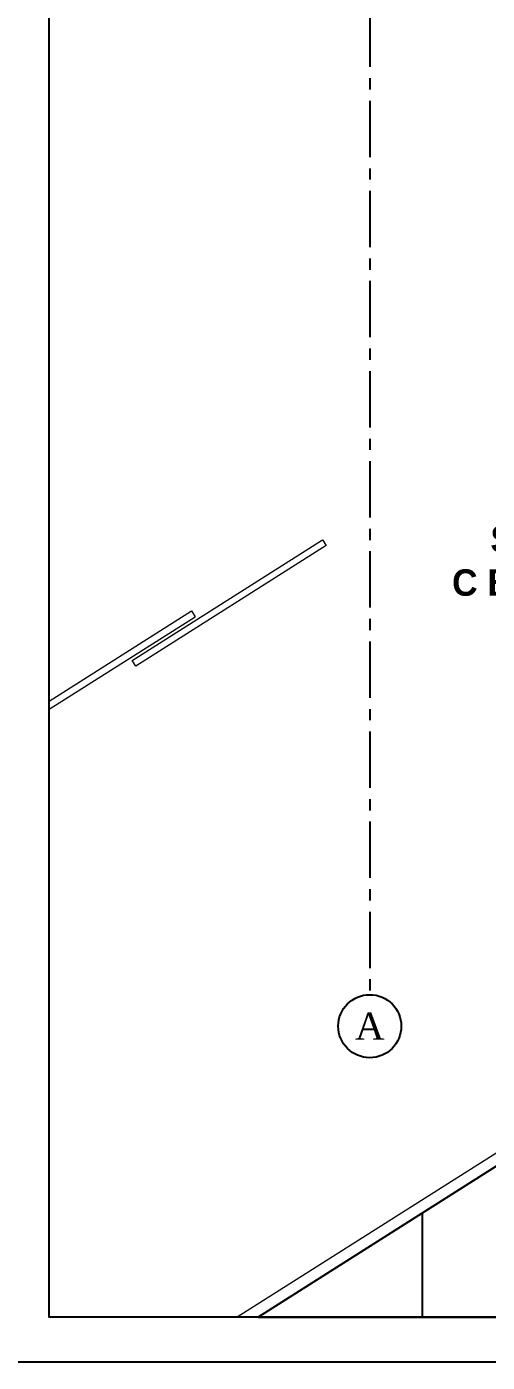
# Model space of a CAD drawing. Header units: millimetres. Extents: x 933584 to 974011, y 4545988 to 4553664.
# Drawn here: x 948412 to 948616, y 4549855 to 4550448 of the extents above; entities that cross this region are included whole.
import ezdxf
from ezdxf.enums import TextEntityAlignment as Align

# ---------------------------------------------------------------- set-up
doc = ezdxf.new("R2010")
doc.units = ezdxf.units.MM
doc.linetypes.add('CENTER', pattern=[2, 1.25, -0.25, 0.25, -0.25])
doc.layers.get('0').update_dxf_attribs({"color": 255})
for name, color, linetype in [('0-CSX-CXS_20', 14, 'CENTER'), ('0-DMS-50', 143, 'Continuous'), ('0-HSL-SLD', 252, 'Continuous'), ('0-LNS-SLN', 6, 'Continuous'), ('0-TXT-XBX_20', 3, 'Continuous')]:
    doc.layers.add(name, color=color, linetype=linetype)
doc.layers.add('SFP CAM', color=8, linetype='Continuous', lineweight=9)
doc.styles.add('Century Gothic_B_3', font='GOTHICB.TTF', dxfattribs={"height": 4})
doc.styles.get("Standard").update_dxf_attribs({"font": 'times.ttf'})

# ---------------------------------------------------------------- blocks, each defined once
blk = doc.blocks.new('aksno_20')
at = {"layer": '0-TXT-XBX_20'}
blk.add_circle((0, 0), 7, dxfattribs=at)
blk.add_attdef('AKSNO', text='', height=6).set_placement((0, 0), align=Align.MIDDLE_CENTER)
blk = doc.blocks.new('ZVBXZDVB')
at = {"layer": '0-CSX-CXS_20', "ltscale": 20}
blk.add_lwpolyline([(933863.85, 4552835.4), (933863.85, 4551518.59)], dxfattribs=at)
at = {"layer": '0-TXT-XBX_20'}
ref = blk.add_blockref('aksno_20', (933863.85, 4551504.59), dxfattribs=dict(at, xscale=2, yscale=2, zscale=2))
ref.add_attrib('AKSNO', 'A', dxfattribs={"color": 7, "height": 12}).set_placement((933863.85, 4551504.59), align=Align.MIDDLE_CENTER)
blk = doc.blocks.new('XCVBXCVBXZ-flatten-1')
at = {"layer": 'SFP CAM', "color": 252}
for p, q in [((933721.5, 4553148.86), (933784.68, 4553188.91)), ((933721.5, 4553145.31), (933786.28, 4553186.38)), ((933784.68, 4553188.91), (933786.28, 4553186.38)), ((934200.19, 4553125.93), (933804.98, 4552875.4)), ((934202.87, 4553121.71), (933814.32, 4552875.4))]:
    blk.add_line(p, q, dxfattribs=at)
blk.add_lwpolyline([(933844.45, 4553217.92), (933759.99, 4553164.38), (933758.38, 4553166.92), (933842.84, 4553220.46)], close=True, dxfattribs=at)

msp = doc.modelspace()

# ---------------------------------------------------------------- hatches: boundary and pattern name
at = {"layer": '0-HSL-SLD'}
h = msp.add_hatch(dxfattribs=at)
h.set_pattern_fill('AR-B816', color=256, scale=0.5)
h.set_pattern_definition([(0, (9600, 0), (0, 101.6), []), (90, (9600, 0), (-101.6, 101.6), [101.6, -101.6])])
h.paths.add_polyline_path([(949387.84, 4551335.4), (949387.84, 4551088.75), (949388.84, 4551088.75), (949388.84, 4551082.75), (949387.84, 4551082.75), (949387.84, 4551084.75), (949385.84, 4551084.75), (949385.84, 4551077.75), (949393.85, 4551077.75), (949393.85, 4550993.75), (949385.84, 4550993.75), (949385.84, 4550986.75), (949387.84, 4550986.75), (949387.84, 4550988.75), (949388.84, 4550988.75), (949388.84, 4550982.75), (949387.84, 4550982.75), (949387.84, 4550744.25), (949388.84, 4550744.25), (949388.84, 4550738.25), (949387.84, 4550738.25), (949387.85, 4550646.25), (949388.85, 4550646.25), (949388.85, 4550634.25), (949387.85, 4550634.25), (949387.85, 4550542.25), (949388.85, 4550542.25), (949388.85, 4550536.25), (949387.84, 4550536.25), (949387.85, 4550292.61), (949388.85, 4550292.61), (949388.85, 4550286.61), (949387.85, 4550286.61), (949387.85, 4550288.61), (949385.85, 4550288.61), (949385.85, 4550281.61), (949393.85, 4550281.61), (949393.85, 4550184.96), (949146.51, 4550276.16), (948514.32, 4549875.4), (949873.84, 4549875.4), (949873.84, 4551335.4)])

# ---------------------------------------------------------------- linework, layer by layer
at = {"color": 0}
for points in [[(948401.5, 4551355.4), (950501.5, 4551355.4), (950501.5, 4549855.4), (948401.5, 4549855.4)], [(948421.5, 4551335.4), (950481.5, 4551335.4), (950481.5, 4549875.4), (948421.5, 4549875.4)]]:
    msp.add_lwpolyline(points, close=True, dxfattribs=at)
at = {"layer": '0-DMS-50'}
msp.add_lwpolyline([(949387.84, 4550536.25), (949387.85, 4550292.61), (949388.85, 4550292.61), (949388.85, 4550286.61), (949387.85, 4550286.61), (949387.85, 4550288.61), (949385.85, 4550288.61), (949385.85, 4550281.61), (949393.85, 4550281.61), (949393.85, 4550184.96), (949146.51, 4550276.16), (948514.32, 4549875.4), (949873.84, 4549875.4)], dxfattribs=at)

# ---------------------------------------------------------------- block references
msp.add_blockref('XCVBXCVBXZ-flatten-1', (14700, -3000))
at = {"layer": '0-LNS-SLN'}
msp.add_blockref('ZVBXZDVB', (14700, -1500), dxfattribs=at)

# ---------------------------------------------------------------- texts
at = {"layer": '0-TXT-XBX_20', "insert": (948427.44, 4550226.68), "char_height": 11.7458, "width": 457.6183, "attachment_point": 1, "line_spacing_factor": 0.984502, "style": 'Century Gothic_B_3'}
msp.add_mtext('\\pxqc;{\\fFranklin Gothic Book|b1|i0|c162|p34;SARPHAN \\PC BLOK GİRİŞİ}', dxfattribs=at)

doc.saveas('drawing.dxf')
